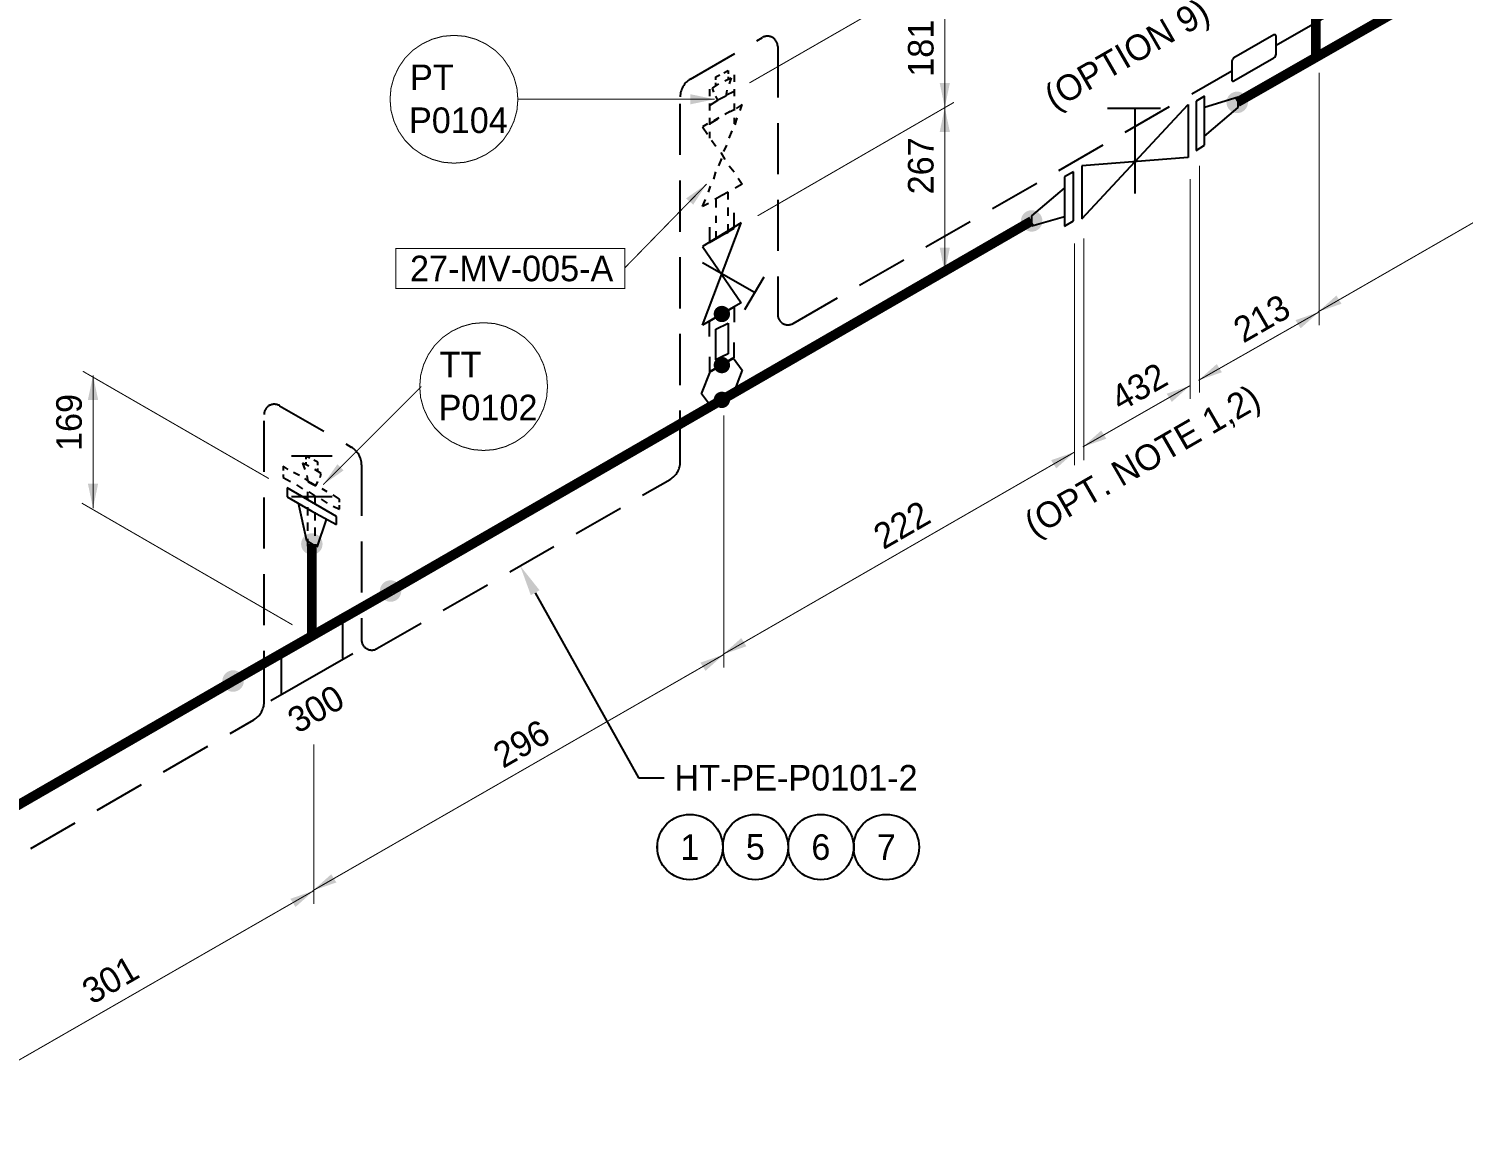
# Model space of a CAD drawing. Extents: x 0 to 847, y -42 to 494.
# Drawn here: x 340.7 to 481, y 227.5 to 335 of the extents above; entities that cross this region are included whole.
import ezdxf
from ezdxf import colors
from ezdxf.entities.mleader import LeaderData, LeaderLine
from ezdxf.enums import TextEntityAlignment as Align
from ezdxf.math import Vec2, Vec3

# ---------------------------------------------------------------- set-up
doc = ezdxf.new("R2010")
doc.units = 0
doc.header["$LTSCALE"] = 10
doc.header["$MEASUREMENT"] = 0
doc.linetypes.add('DASHED', pattern=[0.75, 0.5, -0.25])
for name, color, linetype in [('(OPTION 9) PIPE', 7, 'Continuous'), ('(OPTION 9) TEXT-2', 2, 'Continuous'), ('DIMENSION', 2, 'Continuous'), ('HEAT_TRACE', 3, 'DASHED'), ('PIPE', 7, 'Continuous'), ('SYMBOL-3', 3, 'Continuous'), ('TEXT-2', 2, 'Continuous'), ('TEXT2', 40, 'Continuous'), ('WELDS', 7, 'Continuous'), ('Wipeout', 7, 'Continuous')]:
    doc.layers.add(name, color=color, linetype=linetype)
doc.styles.add('framdcn', font='', dxfattribs={"height": 2.4})
doc.styles.add('Scovan Elec', font='')
doc.styles.get("Standard").update_dxf_attribs({"font": ''})
doc.styles.get('framdcn').set_extended_font_data('Franklin Gothic Medium Cond')
doc.styles.get('Scovan Elec').set_extended_font_data('Franklin Gothic Medium Cond')
doc.styles.get('Standard').set_extended_font_data('Franklin Gothic Medium Cond')

# ---------------------------------------------------------------- blocks, each defined once
blk = doc.blocks.new('block57')
at = {"layer": 'PIPE', "linetype": 'ByBlock', "const_width": 0.95, "flags": 128}
blk.add_lwpolyline([(32.4, 18.7), (0, 0)], dxfattribs=at)
at = {"flags": 1}
for tag in ['Tag', 'UCI', 'Pipe Ref', 'Description', 'Key']:
    blk.add_attdef(tag, (0, 0), '', height=1, dxfattribs=at)
blk = doc.blocks.new('block58')
at = {"layer": 'PIPE', "linetype": 'ByBlock', "const_width": 0.95, "flags": 128}
for points in [[(7.7, 13.4), (7.7, 4.4)], [(15.4, 8.8), (7.7, 4.4)], [(7.7, 4.4), (0, 0)]]:
    blk.add_lwpolyline(points, dxfattribs=at)
at = {"flags": 1}
for tag in ['Tag', 'UCI', 'Pipe Ref', 'Description', 'Key']:
    blk.add_attdef(tag, (0, 0), '', height=1, dxfattribs=at)
blk = doc.blocks.new('block59')
at = {"layer": 'PIPE', "linetype": 'ByBlock', "flags": 128}
for points in [[(-2.4, 2.3), (-2.4, 1.4)], [(2.4, -0.5), (-2.4, 2.3)], [(-2.4, 1.4), (0, 0)], [(-0.5, -2.9), (-1.3, 0.8)], [(0, 0), (2.4, -1.3)], [(1.4, -0.8), (0.5, -3.5)], [(2.4, -1.3), (2.4, -0.5)], [(0.5, -3.5), (-0.5, -2.9)]]:
    blk.add_lwpolyline(points, dxfattribs=at)
at = {"flags": 1}
for tag in ['Tag', 'UCI', 'Pipe Ref', 'Description', 'Key']:
    blk.add_attdef(tag, (0, 0), '', height=1, dxfattribs=at)
blk = doc.blocks.new('block60')
at = {"layer": 'PIPE', "flags": 128}
for points in [[(-2.7, 1.6), (-2.7, 1.2)], [(-2.2, 1.3), (-2.7, 1.6)], [(-2.7, 0.8), (-2.7, 0.5)], [(-2.7, 0.5), (-2, 0.1)], [(-1.1, 0.7), (-1.7, 1)], [(0, 0), (-0.6, 0.4)], [(0.5, -0.3), (0, 0)], [(-1.4, -0.2), (-0.8, -0.6)], [(-0.3, -1.6), (-0.3, -0.9)], [(-0.2, -0.9), (0.4, -1.3)], [(0.4, -1.4), (0.4, -2.1)], [(1.6, -0.9), (1.1, -0.6)], [(2.8, -1.6), (2.2, -1.2)], [(-0.3, -3.2), (-0.3, -2.4)], [(1, -1.6), (1.6, -2)], [(2.2, -2.3), (2.8, -2.6)], [(2.8, -1.9), (2.8, -1.6)], [(2.8, -2.6), (2.8, -2.2)], [(-0.3, -4.7), (-0.3, -3.9)], [(0.4, -2.9), (0.4, -3.7)], [(-0.3, -6.2), (-0.3, -5.5)], [(0.4, -4.4), (0.4, -5.2)], [(0.4, -6.7), (-0.2, -6.3)], [(0.4, -6), (0.4, -6.7)]]:
    blk.add_lwpolyline(points, dxfattribs=at)
at = {"flags": 1}
for tag in ['Tag', 'UCI', 'Pipe Ref', 'Description', 'Key']:
    blk.add_attdef(tag, (0, 0), '', height=1, dxfattribs=at)
blk = doc.blocks.new('block61')
at = {"layer": 'PIPE', "flags": 128}
for points in [[(-0.9, 2), (-0.7, 1.4)], [(-0.3, 1.7), (-0.9, 2)], [(-0.6, 2.7), (-0.6, 2.4)], [(-0.2, 2.5), (-0.6, 2.7)], [(-0.6, 2.1), (-0.6, 1.8)], [(0.6, 2.1), (0.2, 2.3)], [(0.6, 1.8), (0.6, 2.1)], [(0.6, 1.2), (0.6, 1.5)], [(-0.5, 0.8), (-0.4, 0.2)], [(-0.4, 0.2), (0, 0)], [(0, 0), (0.4, -0.2)], [(0.9, 1), (0.3, 1.4)], [(0.4, -0.2), (0.6, 0.2)], [(0.8, 0.6), (0.9, 1)]]:
    blk.add_lwpolyline(points, dxfattribs=at)
at = {"flags": 1}
for tag in ['Tag', 'UCI', 'Pipe Ref', 'Description', 'Key']:
    blk.add_attdef(tag, (0, 0), '', height=1, dxfattribs=at)
blk = doc.blocks.new('block62')
at = {"layer": 'PIPE', "flags": 128}
for points in [[(4, 0), (0, 0)], [(4, -4), (0, -4)]]:
    blk.add_lwpolyline(points, dxfattribs=at)
at = {"flags": 1}
for tag in ['Tag', 'UCI', 'Pipe Ref', 'Description', 'Key']:
    blk.add_attdef(tag, (0, 0), '', height=1, dxfattribs=at)
blk = doc.blocks.new('block64')
at = {"layer": 'PIPE', "linetype": 'ByBlock', "const_width": 0.95, "flags": 128}
blk.add_lwpolyline([(32.4, 18.7), (0, 0)], dxfattribs=at)
at = {"flags": 1}
for tag in ['Tag', 'UCI', 'Pipe Ref', 'Description', 'Key']:
    blk.add_attdef(tag, (0, 0), '', height=1, dxfattribs=at)
blk = doc.blocks.new('block66')
at = {"layer": 'PIPE', "linetype": 'ByBlock', "flags": 128}
for points in [[(1.2, 4.1), (1.2, 5.6)], [(-1.2, 4.2), (-1.2, 2.7)], [(-1.2, 2.7), (1.2, 4.1)], [(-1.1, 2.8), (1.1, 4.1)], [(1.1, 4.1), (2, 2.9)], [(2, 2.9), (1.1, 0.6)], [(-2, 0.6), (-1.1, 2.8)], [(-1.1, -0.6), (-2, 0.6)], [(0, 0), (-1.1, -0.6)], [(1.1, 0.6), (0, 0)]]:
    blk.add_lwpolyline(points, dxfattribs=at)
at = {"flags": 1}
for tag in ['Tag', 'UCI', 'Pipe Ref', 'Description', 'Key']:
    blk.add_attdef(tag, (0, 0), '', height=1, dxfattribs=at)
blk = doc.blocks.new('block67')
at = {"layer": 'PIPE', "linetype": 'ByBlock', "flags": 128}
for points in [[(-0.6, 2.7), (0.6, 3.3)], [(0.6, 3.3), (0.6, 0.3)], [(-0.6, -0.3), (-0.6, 2.7)], [(0, 0), (-0.6, -0.3)], [(0.6, 0.3), (0, 0)]]:
    blk.add_lwpolyline(points, dxfattribs=at)
at = {"flags": 1}
for tag in ['Tag', 'UCI', 'Pipe Ref', 'Description', 'Key']:
    blk.add_attdef(tag, (0, 0), '', height=1, dxfattribs=at)
blk = doc.blocks.new('block68')
at = {"layer": 'PIPE', "linetype": 'ByBlock', "flags": 128}
for points in [[(0, 9.2), (0, 10.7)], [(0.7, 9.7), (-3.1, 7.4)], [(-3.1, -0.3), (0.7, 9.7)], [(-2.4, 9.3), (-2.4, 7.8)], [(-2.4, 7.8), (0, 9.2)], [(-3.1, 7.4), (0.7, 1.9)], [(2, 2.9), (-3.1, 5.8)], [(2.9, 4.4), (1, 1.2)], [(-2.4, 0.1), (0, 1.5)], [(0.7, 1.9), (-1.2, 0.8)], [(0, 1.5), (0, 0)], [(-1.2, 0.8), (-3.1, -0.3)], [(-2.4, -1.4), (-2.4, 0.1)]]:
    blk.add_lwpolyline(points, dxfattribs=at)
at = {"flags": 1}
for tag in ['Tag', 'UCI', 'Pipe Ref', 'Description', 'Key']:
    blk.add_attdef(tag, (0, 0), '', height=1, dxfattribs=at)
blk = doc.blocks.new('block69')
at = {"layer": 'PIPE', "flags": 128}
for points in [[(2, 8.9), (1.4, 8.5)], [(1.8, 8.3), (2, 8.9)], [(-0.3, 7.6), (-0.8, 7.3)], [(0.8, 8.2), (0.3, 7.9)], [(1.3, 6.9), (1.5, 7.6)], [(-1.4, 7), (-1.9, 6.7)], [(-1.9, 6.7), (-1.4, 6)], [(0.7, 5.6), (1, 6.3)], [(-1, 5.4), (-0.6, 4.8)], [(0.2, 4.3), (0.5, 4.9)], [(-0.3, 2.9), (0, 3.6)], [(-0.1, 4.2), (0.3, 3.5)], [(0.7, 2.9), (1.2, 2.3)], [(-0.8, 1.6), (-0.6, 2.3)], [(1.6, 1.7), (2, 1.1)], [(-1.3, 0.3), (-1.1, 0.9)], [(0, 0), (-0.7, -0.4)], [(0.6, 0.3), (0, 0)], [(0.6, -0.4), (0.6, 0.3)], [(2, 1.1), (1.3, 0.7)], [(-1.9, -1.1), (-1.6, -0.4)], [(-1.3, -0.8), (-1.9, -1.1)], [(-0.6, -0.4), (-0.6, -1.2)], [(0.6, -2), (0.6, -1.2)], [(-0.6, -2), (-0.6, -2.7)], [(0.6, -3.6), (0.6, -2.8)], [(-0.6, -3.5), (-0.6, -4.2)], [(-0.6, -4.2), (-0.2, -4)], [(0.2, -3.8), (0.6, -3.6)]]:
    blk.add_lwpolyline(points, dxfattribs=at)
at = {"flags": 1}
for tag in ['Tag', 'UCI', 'Pipe Ref', 'Description', 'Key']:
    blk.add_attdef(tag, (0, 0), '', height=1, dxfattribs=at)
blk = doc.blocks.new('block70')
at = {"layer": 'PIPE', "flags": 128}
for points in [[(0, 3.4), (0, 2.7)], [(-2.4, 2), (-2.4, 1.3)], [(-0.8, 1.4), (0, 1.8)], [(0, 2), (0, 1.3)], [(-2.4, 0.4), (-1.6, 0.9)], [(-2.4, 0.6), (-2.4, -0.1)], [(-0.8, -0.4), (0, 0)], [(0, 0.6), (0, -0.1)], [(-2.4, -0.8), (-2.4, -1.5)], [(-2.4, -1.4), (-1.6, -0.9)], [(0, -0.8), (0, -1.4)], [(-2.4, -2.2), (-2.4, -2.8)]]:
    blk.add_lwpolyline(points, dxfattribs=at)
at = {"flags": 1}
for tag in ['Tag', 'UCI', 'Pipe Ref', 'Description', 'Key']:
    blk.add_attdef(tag, (0, 0), '', height=1, dxfattribs=at)
blk = doc.blocks.new('block71')
at = {"layer": 'PIPE', "flags": 128}
for points in [[(-0.6, 2.1), (-0.2, 2.3)], [(-0.6, 1.8), (-0.6, 2.1)], [(-0.6, 1.2), (-0.6, 1.5)], [(0.2, 2.5), (0.6, 2.7)], [(0.3, 1.7), (0.9, 2)], [(0.6, 2.7), (0.6, 2.4)], [(0.6, 2.1), (0.6, 1.8)], [(0.9, 2), (0.7, 1.4)], [(-0.9, 1), (-0.3, 1.4)], [(-0.8, 0.6), (-0.9, 1)], [(-0.4, -0.2), (-0.6, 0.2)], [(0, 0), (-0.4, -0.2)], [(0.4, 0.2), (0, 0)], [(0.5, 0.8), (0.4, 0.2)]]:
    blk.add_lwpolyline(points, dxfattribs=at)
at = {"flags": 1}
for tag in ['Tag', 'UCI', 'Pipe Ref', 'Description', 'Key']:
    blk.add_attdef(tag, (0, 0), '', height=1, dxfattribs=at)
blk = doc.blocks.new('block72')
at = {"layer": 'PIPE', "linetype": 'ByBlock', "const_width": 0.95, "flags": 128}
blk.add_lwpolyline([(30.3, 17.5), (0, 0)], dxfattribs=at)
at = {"flags": 1}
for tag in ['Tag', 'UCI', 'Pipe Ref', 'Description', 'Key']:
    blk.add_attdef(tag, (0, 0), '', height=1, dxfattribs=at)
blk = doc.blocks.new('block73')
at = {"layer": 'PIPE', "linetype": 'ByBlock', "flags": 128}
for points in [[(0.9, 2.9), (0, 2.4)], [(0.9, -1.9), (0.9, 2.9)], [(0, 2.4), (0, 0)], [(-3.2, -1.4), (0, 1.3)], [(0, 0), (0, -2.4)], [(-3.2, -2.4), (-3.2, -1.4)], [(0, -1.5), (-3.2, -2.4)], [(0, -2.4), (0.9, -1.9)]]:
    blk.add_lwpolyline(points, dxfattribs=at)
at = {"flags": 1}
for tag in ['Tag', 'UCI', 'Pipe Ref', 'Description', 'Key']:
    blk.add_attdef(tag, (0, 0), '', height=1, dxfattribs=at)
blk = doc.blocks.new('block74')
at = {"layer": 'PIPE', "linetype": 'ByBlock', "flags": 128}
for points in [[(0, -2.6), (10.4, 8.6)], [(10.4, 8.6), (10.4, 3.4)], [(7.7, 8.2), (2.5, 8.2)], [(5.2, 8.2), (5.2, -0.1)], [(10.4, 3.4), (0, 2.6)], [(0, 2.6), (0, 0)], [(0, 0), (0, -2.6)]]:
    blk.add_lwpolyline(points, dxfattribs=at)
at = {"flags": 1}
for tag in ['Tag', 'UCI', 'Pipe Ref', 'Description', 'Key']:
    blk.add_attdef(tag, (0, 0), '', height=1, dxfattribs=at)
blk = doc.blocks.new('block75')
at = {"layer": 'PIPE', "linetype": 'ByBlock', "flags": 128}
for points in [[(0.8, 2.9), (0, 2.4)], [(0.8, -1.9), (0.8, 2.9)], [(0, 2.4), (0, 0)], [(4.1, 2.8), (0.8, 1.8)], [(0.8, -1), (4.1, 1.8)], [(4.1, 1.8), (4.1, 2.8)], [(0, 0), (0, -2.4)], [(0, -2.4), (0.8, -1.9)]]:
    blk.add_lwpolyline(points, dxfattribs=at)
at = {"flags": 1}
for tag in ['Tag', 'UCI', 'Pipe Ref', 'Description', 'Key']:
    blk.add_attdef(tag, (0, 0), '', height=1, dxfattribs=at)
blk = doc.blocks.new('block76')
at = {"layer": 'PIPE', "linetype": 'ByBlock', "const_width": 0.95, "flags": 128}
for points in [[(7.7, 13.4), (7.7, 4.4)], [(15.4, 8.8), (7.7, 4.4)], [(7.7, 4.4), (0, 0)]]:
    blk.add_lwpolyline(points, dxfattribs=at)
at = {"flags": 1}
for tag in ['Tag', 'UCI', 'Pipe Ref', 'Description', 'Key']:
    blk.add_attdef(tag, (0, 0), '', height=1, dxfattribs=at)
blk = doc.blocks.new('block104')
at = {"layer": 'WELDS'}
h = blk.add_hatch(color=256, dxfattribs=at)
edge = h.paths.add_edge_path(flags=0)
edge.add_arc((0, 0), 1.05, 0, 360)
at = {"flags": 1}
for tag in ['Tag', 'UCI', 'Pipe Ref', 'Description', 'Key']:
    blk.add_attdef(tag, (0, 0), '', height=1, dxfattribs=at)
blk = doc.blocks.new('block105')
at = {"layer": 'WELDS'}
h = blk.add_hatch(color=256, dxfattribs=at)
edge = h.paths.add_edge_path(flags=0)
edge.add_arc((0, 0), 1.05, 0, 360)
at = {"flags": 1}
for tag in ['Tag', 'UCI', 'Pipe Ref', 'Description', 'Key']:
    blk.add_attdef(tag, (0, 0), '', height=1, dxfattribs=at)
blk = doc.blocks.new('block106')
at = {"layer": 'WELDS'}
h = blk.add_hatch(color=256, dxfattribs=at)
edge = h.paths.add_edge_path(flags=0)
edge.add_arc((0, 0), 1.05, 0, 360)
at = {"flags": 1}
for tag in ['Tag', 'UCI', 'Pipe Ref', 'Description', 'Key']:
    blk.add_attdef(tag, (0, 0), '', height=1, dxfattribs=at)
blk = doc.blocks.new('block107')
at = {"layer": 'WELDS'}
h = blk.add_hatch(color=256, dxfattribs=at)
edge = h.paths.add_edge_path(flags=0)
edge.add_arc((0, 0), 0.8, 0, 360)
at = {"flags": 1}
for tag in ['Tag', 'UCI', 'Pipe Ref', 'Description', 'Key']:
    blk.add_attdef(tag, (0, 0), '', height=1, dxfattribs=at)
blk = doc.blocks.new('block108')
at = {"layer": 'WELDS'}
h = blk.add_hatch(color=256, dxfattribs=at)
edge = h.paths.add_edge_path(flags=0)
edge.add_arc((0, 0), 0.8, 0, 360)
at = {"flags": 1}
for tag in ['Tag', 'UCI', 'Pipe Ref', 'Description', 'Key']:
    blk.add_attdef(tag, (0, 0), '', height=1, dxfattribs=at)
blk = doc.blocks.new('block109')
at = {"layer": 'WELDS'}
h = blk.add_hatch(color=256, dxfattribs=at)
edge = h.paths.add_edge_path(flags=0)
edge.add_arc((0, 0), 0.8, 0, 360)
at = {"flags": 1}
for tag in ['Tag', 'UCI', 'Pipe Ref', 'Description', 'Key']:
    blk.add_attdef(tag, (0, 0), '', height=1, dxfattribs=at)
blk = doc.blocks.new('block110')
at = {"layer": 'WELDS'}
h = blk.add_hatch(color=256, dxfattribs=at)
edge = h.paths.add_edge_path(flags=0)
edge.add_arc((0, 0), 1.05, 0, 360)
at = {"flags": 1}
for tag in ['Tag', 'UCI', 'Pipe Ref', 'Description', 'Key']:
    blk.add_attdef(tag, (0, 0), '', height=1, dxfattribs=at)
blk = doc.blocks.new('block111')
at = {"layer": 'WELDS'}
h = blk.add_hatch(color=256, dxfattribs=at)
edge = h.paths.add_edge_path(flags=0)
edge.add_arc((0, 0), 1.05, 0, 360)
at = {"flags": 1}
for tag in ['Tag', 'UCI', 'Pipe Ref', 'Description', 'Key']:
    blk.add_attdef(tag, (0, 0), '', height=1, dxfattribs=at)
blk = doc.blocks.new('block125')
at = {"layer": 'TEXT2'}
blk.add_hatch(color=256, dxfattribs=at).paths.add_polyline_path([(-15.7, -9.6), (-14.3, -7.6), (-13.7, -8.2)])
at = {"layer": 'TEXT2', "linetype": 'ByBlock', "const_width": 0.1, "flags": 128}
blk.add_lwpolyline([(6.16, -1.09), (5.87, -2.14), (5.41, -3.12), (4.79, -4.02), (4.02, -4.79), (3.12, -5.41), (2.14, -5.87), (1.09, -6.16), (0, -6.25), (-1.09, -6.16), (-2.14, -5.87), (-3.12, -5.41), (-4.02, -4.79), (-4.79, -4.02), (-5.41, -3.12), (-5.87, -2.14), (-6.16, -1.09), (-6.25, 0), (-6.16, 1.09), (-5.87, 2.14), (-5.41, 3.12), (-4.79, 4.02), (-4.02, 4.79), (-3.12, 5.41), (-2.14, 5.87), (-1.09, 6.16), (0, 6.25), (1.09, 6.16), (2.14, 5.87), (3.12, 5.41), (4.02, 4.79), (4.79, 4.02), (5.41, 3.12), (5.87, 2.14), (6.16, 1.09), (6.25, 0)], close=True, dxfattribs=at)
blk.add_lwpolyline([(-6.1, 0), (-15.7, -9.6)], dxfattribs=at)
at = {"flags": 1}
for tag in ['Pipe Ref', 'Description']:
    blk.add_attdef(tag, (0, 0), '', height=1, dxfattribs=at)
at = {"layer": 'TEXT2', "style": 'framdcn'}
for s, p in [('TT', (-4.3, 0.9)), ('P0102', (-4.4, -3.3))]:
    blk.add_text(s, height=2.5, dxfattribs=at).set_placement(p)
blk = doc.blocks.new('block126')
at = {"layer": 'TEXT2'}
blk.add_hatch(color=256, dxfattribs=at).paths.add_polyline_path([(0.001, 0.001), (-1.299, -1.999), (-1.999, -1.399)])
at = {"layer": 'TEXT2', "linetype": 'ByBlock', "const_width": 0.1, "flags": 128}
blk.add_lwpolyline([(-8, -8.2), (0, 0)], dxfattribs=at)
blk.add_lwpolyline([(-30.399, -10.199), (-30.399, -6.299), (-7.999, -6.299), (-7.999, -10.199)], close=True, dxfattribs=at)
at = {"flags": 1}
for tag in ['Pipe Ref', 'Description']:
    blk.add_attdef(tag, (0, 0), '', height=1, dxfattribs=at)
at = {"layer": 'TEXT2', "style": 'framdcn'}
blk.add_text('27-MV-005-A', height=2.5, dxfattribs=at).set_placement((-28.999, -9.499))
blk = doc.blocks.new('block127')
at = {"layer": 'TEXT2'}
blk.add_hatch(color=256, dxfattribs=at).paths.add_polyline_path([(25.5, 0), (23.1, -0.5), (23.1, 0.5)])
at = {"layer": 'TEXT2', "linetype": 'ByBlock', "const_width": 0.1, "flags": 128}
blk.add_lwpolyline([(6.16, -1.09), (5.87, -2.14), (5.41, -3.12), (4.79, -4.02), (4.02, -4.79), (3.12, -5.41), (2.14, -5.87), (1.09, -6.16), (0, -6.25), (-1.09, -6.16), (-2.14, -5.87), (-3.12, -5.41), (-4.02, -4.79), (-4.79, -4.02), (-5.41, -3.12), (-5.87, -2.14), (-6.16, -1.09), (-6.25, 0), (-6.16, 1.09), (-5.87, 2.14), (-5.41, 3.12), (-4.79, 4.02), (-4.02, 4.79), (-3.12, 5.41), (-2.14, 5.87), (-1.09, 6.16), (0, 6.25), (1.09, 6.16), (2.14, 5.87), (3.12, 5.41), (4.02, 4.79), (4.79, 4.02), (5.41, 3.12), (5.87, 2.14), (6.16, 1.09), (6.25, 0)], close=True, dxfattribs=at)
blk.add_lwpolyline([(6.3, 0), (25.5, 0)], dxfattribs=at)
at = {"flags": 1}
for tag in ['Pipe Ref', 'Description']:
    blk.add_attdef(tag, (0, 0), '', height=1, dxfattribs=at)
at = {"layer": 'TEXT2', "style": 'framdcn'}
for s, p in [('PT', (-4.3, 0.9)), ('P0104', (-4.4, -3.3))]:
    blk.add_text(s, height=2.5, dxfattribs=at).set_placement(p)
blk = doc.blocks.new('*U144')
blk.add_wipeout([(0, 3.2), (-0.4, 3.17), (-0.8, 3.1), (-1.18, 2.98), (-1.54, 2.8), (-1.88, 2.59), (-2.19, 2.33), (-2.47, 2.04), (-2.7, 1.71), (-2.9, 1.36), (-3.04, 0.99), (-3.14, 0.6), (-3.19, 0.2), (-3.19, -0.2), (-3.14, -0.6), (-3.04, -0.99), (-2.9, -1.36), (-2.7, -1.71), (-2.47, -2.04), (-2.19, -2.33), (-1.88, -2.59), (-1.54, -2.8), (-1.18, -2.98), (-0.8, -3.1), (-0.4, -3.17), (0, -3.2), (0.4, -3.17), (0.8, -3.1), (1.18, -2.98), (1.54, -2.8), (1.88, -2.59), (2.19, -2.33), (2.47, -2.04), (2.7, -1.71), (2.9, -1.36), (3.04, -0.99), (3.14, -0.6), (3.19, -0.2), (3.19, 0.2), (3.14, 0.6), (3.04, 0.99), (2.9, 1.36), (2.7, 1.71), (2.47, 2.04), (2.19, 2.33), (1.88, 2.59), (1.54, 2.8), (1.18, 2.98), (0.8, 3.1), (0.4, 3.17)]).dxf.layer = 'Wipeout'
blk.add_circle((0, 0), 3.2)
at = {"color": 2}
blk.add_attdef('TAG1', text='', height=2.5, dxfattribs=at).set_placement((0, 0), align=Align.MIDDLE)
blk.add_attdef('TAG2', text='', height=2.5, dxfattribs=at).set_placement((3, -3), align=Align.MIDDLE_LEFT)
blk = doc.blocks.new('*U145')
blk.add_wipeout([(0, 3.2), (-0.4, 3.17), (-0.8, 3.1), (-1.18, 2.98), (-1.54, 2.8), (-1.88, 2.59), (-2.19, 2.33), (-2.47, 2.04), (-2.7, 1.71), (-2.9, 1.36), (-3.04, 0.99), (-3.14, 0.6), (-3.19, 0.2), (-3.19, -0.2), (-3.14, -0.6), (-3.04, -0.99), (-2.9, -1.36), (-2.7, -1.71), (-2.47, -2.04), (-2.19, -2.33), (-1.88, -2.59), (-1.54, -2.8), (-1.18, -2.98), (-0.8, -3.1), (-0.4, -3.17), (0, -3.2), (0.4, -3.17), (0.8, -3.1), (1.18, -2.98), (1.54, -2.8), (1.88, -2.59), (2.19, -2.33), (2.47, -2.04), (2.7, -1.71), (2.9, -1.36), (3.04, -0.99), (3.14, -0.6), (3.19, -0.2), (3.19, 0.2), (3.14, 0.6), (3.04, 0.99), (2.9, 1.36), (2.7, 1.71), (2.47, 2.04), (2.19, 2.33), (1.88, 2.59), (1.54, 2.8), (1.18, 2.98), (0.8, 3.1), (0.4, 3.17)]).dxf.layer = 'Wipeout'
blk.add_circle((0, 0), 3.2)
at = {"color": 2}
blk.add_attdef('TAG1', text='', height=2.5, dxfattribs=at).set_placement((0, 0), align=Align.MIDDLE)
blk.add_attdef('TAG2', text='', height=2.5, dxfattribs=at).set_placement((3, -3), align=Align.MIDDLE_LEFT)
blk = doc.blocks.new('*U146')
blk.add_wipeout([(0, 3.2), (-0.4, 3.17), (-0.8, 3.1), (-1.18, 2.98), (-1.54, 2.8), (-1.88, 2.59), (-2.19, 2.33), (-2.47, 2.04), (-2.7, 1.71), (-2.9, 1.36), (-3.04, 0.99), (-3.14, 0.6), (-3.19, 0.2), (-3.19, -0.2), (-3.14, -0.6), (-3.04, -0.99), (-2.9, -1.36), (-2.7, -1.71), (-2.47, -2.04), (-2.19, -2.33), (-1.88, -2.59), (-1.54, -2.8), (-1.18, -2.98), (-0.8, -3.1), (-0.4, -3.17), (0, -3.2), (0.4, -3.17), (0.8, -3.1), (1.18, -2.98), (1.54, -2.8), (1.88, -2.59), (2.19, -2.33), (2.47, -2.04), (2.7, -1.71), (2.9, -1.36), (3.04, -0.99), (3.14, -0.6), (3.19, -0.2), (3.19, 0.2), (3.14, 0.6), (3.04, 0.99), (2.9, 1.36), (2.7, 1.71), (2.47, 2.04), (2.19, 2.33), (1.88, 2.59), (1.54, 2.8), (1.18, 2.98), (0.8, 3.1), (0.4, 3.17)]).dxf.layer = 'Wipeout'
blk.add_circle((0, 0), 3.2)
at = {"color": 2}
blk.add_attdef('TAG1', text='', height=2.5, dxfattribs=at).set_placement((0, 0), align=Align.MIDDLE)
blk.add_attdef('TAG2', text='', height=2.5, dxfattribs=at).set_placement((3, -3), align=Align.MIDDLE_LEFT)
blk = doc.blocks.new('*U147')
blk.add_wipeout([(0, 3.2), (-0.4, 3.17), (-0.8, 3.1), (-1.18, 2.98), (-1.54, 2.8), (-1.88, 2.59), (-2.19, 2.33), (-2.47, 2.04), (-2.7, 1.71), (-2.9, 1.36), (-3.04, 0.99), (-3.14, 0.6), (-3.19, 0.2), (-3.19, -0.2), (-3.14, -0.6), (-3.04, -0.99), (-2.9, -1.36), (-2.7, -1.71), (-2.47, -2.04), (-2.19, -2.33), (-1.88, -2.59), (-1.54, -2.8), (-1.18, -2.98), (-0.8, -3.1), (-0.4, -3.17), (0, -3.2), (0.4, -3.17), (0.8, -3.1), (1.18, -2.98), (1.54, -2.8), (1.88, -2.59), (2.19, -2.33), (2.47, -2.04), (2.7, -1.71), (2.9, -1.36), (3.04, -0.99), (3.14, -0.6), (3.19, -0.2), (3.19, 0.2), (3.14, 0.6), (3.04, 0.99), (2.9, 1.36), (2.7, 1.71), (2.47, 2.04), (2.19, 2.33), (1.88, 2.59), (1.54, 2.8), (1.18, 2.98), (0.8, 3.1), (0.4, 3.17)]).dxf.layer = 'Wipeout'
blk.add_circle((0, 0), 3.2)
at = {"color": 2}
blk.add_attdef('TAG1', text='', height=2.5, dxfattribs=at).set_placement((0, 0), align=Align.MIDDLE)
blk.add_attdef('TAG2', text='', height=2.5, dxfattribs=at).set_placement((3, -3), align=Align.MIDDLE_LEFT)
blk = doc.blocks.new('*U142')
at = {"extrusion": (0, 0.816497, 0.57735)}
for p, q in [((1.95, 2.25), (-1.95, 0)), ((2.17, 0.38), (2.17, 2.12)), ((-1.95, -2.25), (1.95, 0)), ((-2.17, -0.38), (-2.17, -2.12))]:
    blk.add_line(p, q, dxfattribs=at)
for centre, start_param, end_param in [((1.95, 2), -0.785398, 0.785398), ((-1.95, -0.25), 0.785398, 2.356194), ((1.95, 0.25), 3.926991, 5.497787), ((-1.95, -2), 2.356194, 3.926991)]:
    blk.add_ellipse(centre, major_axis=(0.153, 0.265), ratio=0.57735, start_param=start_param, end_param=end_param)
blk = doc.blocks.new('block80')
at = {"layer": 'PIPE', "linetype": 'ByBlock', "flags": 128}
for points in [[(-1, 3.5), (-1, -0.5)], [(-8, -4.6), (0, 0)], [(-7, 0), (-7, -4)]]:
    blk.add_lwpolyline(points, dxfattribs=at)
at = {"flags": 1}
for tag in ['Tag', 'UCI', 'Pipe Ref', 'Description', 'Key']:
    blk.add_attdef(tag, (0, 0), '', height=1, dxfattribs=at)

msp = doc.modelspace()

# ---------------------------------------------------------------- hatches: boundary and pattern name
at = {"layer": 'DIMENSION'}
for points in [[(430.3, 327.3), (429.8, 329.7), (430.8, 329.7)], [(430.3, 327.3), (430.8, 324.9), (429.8, 324.9)], [(430.3, 311.2), (429.8, 313.6), (430.8, 313.6)], [(466.8, 307.3), (468.6, 308.9), (469.1, 308.1)], [(466.9, 307.3), (465.1, 305.7), (464.6, 306.5)], [(455.1, 300.6), (456.9, 302.2), (457.4, 301.4)], [(347, 301.1), (347.5, 298.7), (346.5, 298.7)], [(454.3, 300.1), (452.5, 298.5), (452, 299.3)], [(443.8, 294.1), (445.6, 295.7), (446.1, 294.9)], [(443, 293.6), (441.2, 292), (440.7, 292.8)], [(347, 288.1), (346.5, 290.5), (347.5, 290.5)], [(408.6, 273.8), (410.4, 275.4), (410.9, 274.6)], [(408.7, 273.8), (406.9, 272.2), (406.4, 273)], [(368.5, 250.7), (370.3, 252.3), (370.8, 251.5)], [(368.6, 250.7), (366.8, 249.1), (366.3, 249.9)]]:
    msp.add_hatch(color=256, dxfattribs=at).paths.add_polyline_path(points)

# ---------------------------------------------------------------- linework, layer by layer
at = {"layer": 'DIMENSION', "linetype": 'ByBlock', "const_width": 0.1, "flags": 128}
for points in [[(570.6, 367), (466.8, 307.3)], [(411.2, 329.7), (431.2, 341.2)], [(430.3, 340.7), (430.3, 327.3)], [(466.9, 330.7), (466.9, 306)], [(412, 316.7), (431.2, 327.8)], [(430.3, 327.3), (430.3, 311.2)], [(455.2, 321.6), (455.2, 299.4)], [(454.3, 320.3), (454.3, 298.8)], [(443.9, 314.5), (443.9, 292.8)], [(443, 314), (443, 292.3)], [(429.3, 310.6), (431.3, 311.7)], [(466.9, 307.3), (455.1, 300.6)], [(364.2, 291), (346, 301.5)], [(347, 301.1), (347, 288.1)], [(454.3, 300.1), (443.8, 294.1)], [(408.7, 297.2), (408.7, 272.5)], [(443, 293.6), (408.6, 273.8)], [(366.5, 276.7), (345.9, 288.6)], [(408.7, 273.8), (368.5, 250.7)], [(368.6, 265), (368.6, 249.4)], [(368.6, 250.7), (328.4, 227.6)]]:
    msp.add_lwpolyline(points, dxfattribs=at)
at = {"layer": 'HEAT_TRACE'}
for p, q in [((405.43, 330.08), (412.46, 334.13)), ((413.96, 333.27), (413.96, 307.04)), ((415.46, 306.17), (458.37, 330.89)), ((404.43, 292.65), (404.43, 328.35)), ((365.23, 298.13), (372.26, 294.08)), ((363.73, 269.15), (363.73, 297.27)), ((373.26, 292.35), (373.26, 275.23)), ((374.76, 274.37), (403.43, 290.92)), ((334.42, 251.08), (362.73, 267.42))]:
    msp.add_line(p, q, dxfattribs=at)
for centre, radius, start, end in [((412.96, 333.27), 1, 0, 120), ((406.43, 328.35), 2, 120, 180), ((414.96, 307.04), 1, 180, 299.9439), ((364.73, 297.27), 1, 60, 180), ((371.26, 292.35), 2, 360, 60), ((402.43, 292.65), 2, 300, 360), ((374.26, 275.23), 1, 180, 300), ((361.73, 269.15), 2, 300, 360)]:
    msp.add_arc(centre, radius, start, end, dxfattribs=at)
at = {"layer": 'SYMBOL-3'}
msp.add_line((462.7, 333.38), (470.41, 337.82), dxfattribs=at)

# ---------------------------------------------------------------- block references
at = {"layer": '(OPTION 9) PIPE'}
msp.add_blockref('block74', (443.7, 319), dxfattribs=at)
at = {"layer": 'PIPE'}
for name, p in [('block76', (458.9, 327.8)), ('block70', (409.7, 327.1)), ('block71', (408.5, 328.2)), ('block75', (454.9, 325.5)), ('block69', (408.5, 318.7)), ('block73', (442, 318.1)), ('block68', (409.7, 306.3)), ('block72', (408.5, 298.7)), ('block67', (408.5, 302.9)), ('block66', (408.5, 298.7)), ('block64', (376.1, 280)), ('block60', (368.3, 290.6)), ('block62', (366.4, 293.2)), ('block61', (368.4, 290.5)), ('block59', (368.4, 287.8)), ('block58', (360.7, 271.2)), ('block80', (372.4, 273.9)), ('block57', (328.3, 252.5))]:
    msp.add_blockref(name, p, dxfattribs=at)
at = {"layer": 'SYMBOL-3'}
msp.add_blockref('*U142', (460.53, 332.14), dxfattribs=at)
at = {"layer": 'TEXT-2'}
msp.add_blockref('*U144', (424.58, 254.96), dxfattribs=at).add_auto_attribs({'TAG1': '7'})
at = {"layer": 'TEXT2'}
for name, p in [('block127', (382.3, 328.1)), ('block126', (407, 319.8)), ('block125', (385.2, 300))]:
    msp.add_blockref(name, p, dxfattribs=at)
at = {"layer": 'WELDS'}
for name, p in [('block111', (458.9, 327.8)), ('block110', (438.8, 316.2)), ('block109', (408.5, 307.1)), ('block108', (408.5, 302.1)), ('block107', (408.5, 298.7)), ('block105', (368.4, 284.6)), ('block106', (376.1, 280)), ('block104', (360.7, 271.2))]:
    msp.add_blockref(name, p, dxfattribs=at)

# ---------------------------------------------------------------- texts
at = {"layer": '(OPTION 9) TEXT-2', "style": 'framdcn'}
msp.add_text('(OPTION 9)', height=2.5, rotation=30, dxfattribs=at).set_placement((441, 327))
at = {"layer": 'DIMENSION', "style": 'framdcn'}
for s, rotation, p in [('181', 90, (429.2, 330.3)), ('267', 90, (429.2, 318.8)), ('213', 30, (459.5, 304.2)), ('432', 30, (447.5, 297.5)), ('169', 90, (345.9, 293.7)), ('222', 30, (424.3, 284)), ('300', 30, (367, 266)), ('296', 30, (387.1, 262.6)), ('301', 30, (346.9, 239.5))]:
    msp.add_text(s, height=2.5, rotation=rotation, dxfattribs=at).set_placement(p)
at = {"layer": 'TEXT-2', "style": 'framdcn'}
msp.add_text('(OPT. NOTE 1,2) ', height=2.5, rotation=30, dxfattribs=at).set_placement((450, 293), align=Align.MIDDLE_CENTER)

# ---------------------------------------------------------------- leaders
at = {"layer": 'TEXT-2'}
ml = msp.add_multileader_mtext('Standard', dxfattribs=at)
ml.set_content('HT-PE-P0101-2', color=256, style='Scovan Elec')
ml.set_leader_properties()
ml.build(insert=Vec2(0, 0))
ml.multileader.update_dxf_attribs({"dogleg_length": 2.5, "arrow_head_size": 3})
ctx = ml.context
ctx.base_point, ctx.char_height, ctx.arrow_head_size, ctx.landing_gap_size, ctx.plane_origin = Vec3(402.86, 261.72), 2.5, 3, 1, Vec3(409.18, 237.31)
notes = []
notes.append((ctx, [(0, (1, 1, 0), (400.36, 261.72), (1, 0), 2.5, [(0, [(388.78, 282.46)], 0, [])])]))
ctx.mtext.insert, ctx.mtext.flow_direction = Vec3(403.86, 262.99), 5
for ctx, leaders in notes:
    for number, flags, end, landing, length, lines in leaders:
        leader = LeaderData()
        leader.index, (leader.has_last_leader_line, leader.has_dogleg_vector, leader.attachment_direction) = number, flags
        leader.last_leader_point, leader.dogleg_vector, leader.dogleg_length = Vec3(end), Vec3(landing), length
        for number, points, colour, breaks in lines:
            line = LeaderLine()
            line.index, line.vertices, line.color, line.breaks = number, Vec3.list(points), colors.encode_raw_color(colour), breaks
            leader.lines.append(line)
        ctx.leaders.append(leader)

# ---------------------------------------------------------------- next in the draw order: block references
msp.add_blockref('*U145', (418.18, 254.96), dxfattribs=at).add_auto_attribs({'TAG1': '6'})

# ---------------------------------------------------------------- next in the draw order: block references
msp.add_blockref('*U146', (411.78, 254.96), dxfattribs=at).add_auto_attribs({'TAG1': '5'})

# ---------------------------------------------------------------- next in the draw order: block references
msp.add_blockref('*U147', (405.38, 254.96), dxfattribs=at).add_auto_attribs({'TAG1': '1'})

doc.saveas('drawing.dxf')
